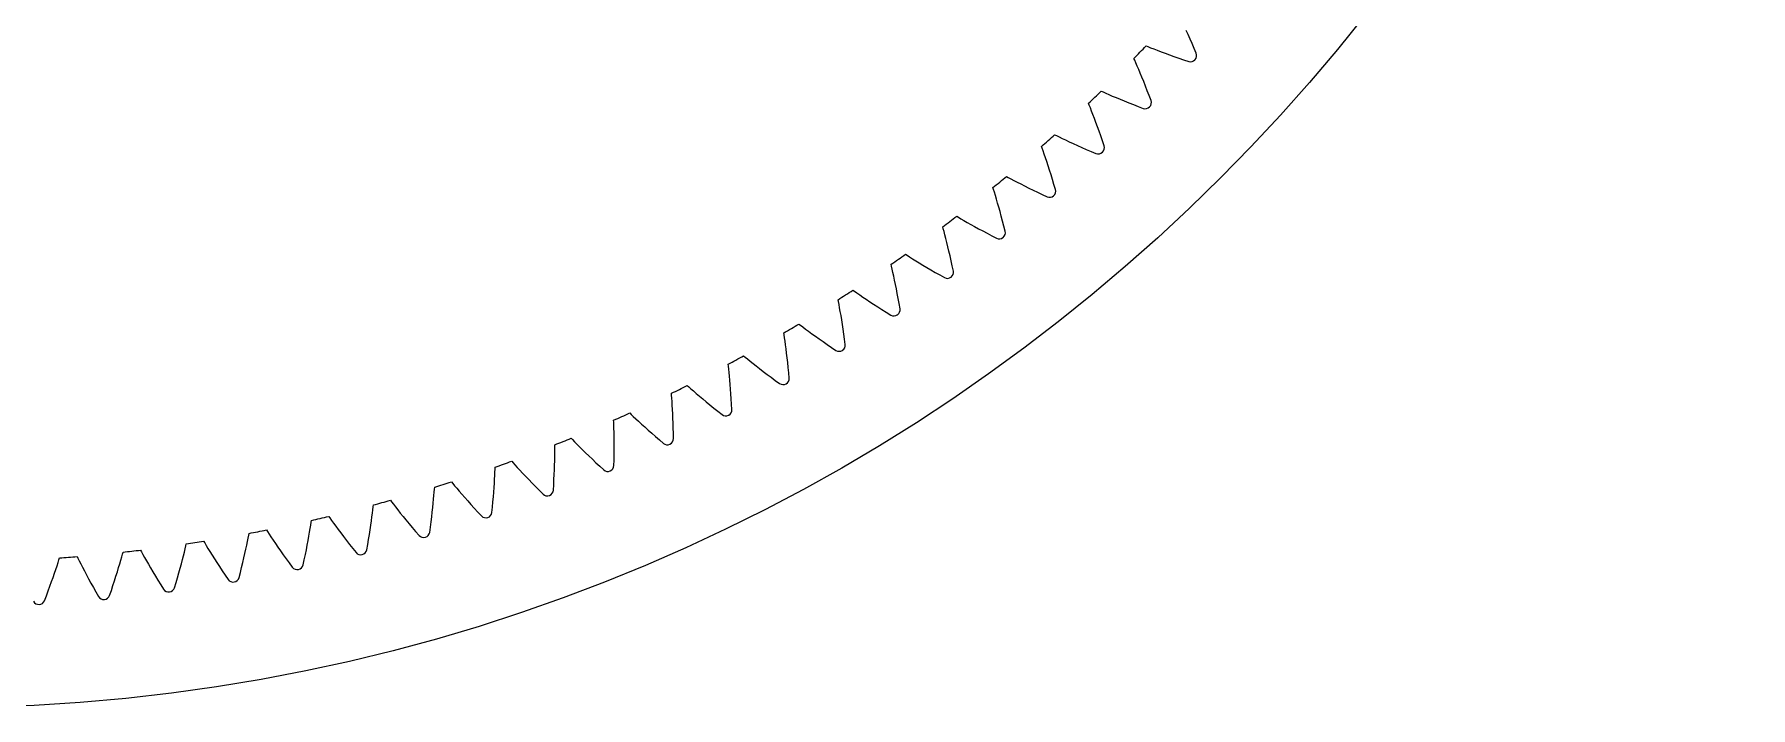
# Model space of a CAD drawing. Header units: millimetres. Extents: x -90 to 90, y -90 to 90.
# Drawn here: x 4.6 to 90.1, y -90.1 to -56.6 of the extents above; entities that cross this region are included whole.
import ezdxf

# ---------------------------------------------------------------- set-up
doc = ezdxf.new("R2010")
doc.units = ezdxf.units.MM

msp = doc.modelspace()

# ---------------------------------------------------------------- linework, layer by layer
at = {"layer": 'outer'}
msp.add_circle((0, 0), 90.087573, dxfattribs=at)
at = {"layer": 'output_ring'}
for p, q in [((62.085143, -56.568956), (61.990854, -56.361178)), ((59.988598, -57.126453), (60.080338, -57.163466)), ((60.080338, -57.163466), (60.214887, -57.217129)), ((60.214887, -57.217129), (60.372717, -57.279154)), ((62.182304, -56.787097), (62.085143, -56.568956)), ((62.281822, -57.014913), (62.182304, -56.787097)), ((62.383267, -57.25186), (62.281822, -57.014913)), ((59.422759, -57.846733), (59.382259, -57.756478)), ((59.481537, -57.979127), (59.422759, -57.846733)), ((59.549561, -58.134466), (59.481537, -57.979127)), ((60.372717, -57.279154), (60.548168, -57.346954)), ((60.548168, -57.346954), (60.738269, -57.419079)), ((60.738269, -57.419079), (60.941157, -57.494554)), ((60.941157, -57.494554), (61.155543, -57.572662)), ((61.155543, -57.572662), (61.380482, -57.652839)), ((61.380482, -57.652839), (61.615247, -57.734626)), ((61.615247, -57.734626), (61.859264, -57.817635)), ((61.859264, -57.817635), (62.111684, -57.901941)), ((62.486648, -57.497086), (62.383267, -57.25186)), ((59.624032, -58.307192), (59.549561, -58.134466)), ((59.703385, -58.494391), (59.624032, -58.307192)), ((59.786576, -58.694239), (59.703385, -58.494391)), ((59.872838, -58.905476), (59.786576, -58.694239)), ((59.961573, -59.127178), (59.872838, -58.905476)), ((57.756478, -59.382259), (57.846733, -59.422759)), ((57.846733, -59.422759), (57.979127, -59.481537)), ((57.979127, -59.481537), (58.134466, -59.549561)), ((58.134466, -59.549561), (58.307192, -59.624032)), ((58.307192, -59.624032), (58.494391, -59.703385)), ((58.494391, -59.703385), (58.694239, -59.786576)), ((58.694239, -59.786576), (58.905476, -59.872838)), ((60.052292, -59.358638), (59.961573, -59.127178)), ((60.144586, -59.599297), (60.052292, -59.358638)), ((60.238499, -59.848303), (60.144586, -59.599297)), ((57.163466, -60.080338), (57.126453, -59.988598)), ((57.217129, -60.214887), (57.163466, -60.080338)), ((57.279154, -60.372717), (57.217129, -60.214887)), ((57.346954, -60.548168), (57.279154, -60.372717)), ((57.419079, -60.738269), (57.346954, -60.548168)), ((58.905476, -59.872838), (59.127178, -59.961573)), ((59.127178, -59.961573), (59.358638, -60.052292)), ((59.358638, -60.052292), (59.599297, -60.144586)), ((59.599297, -60.144586), (59.848303, -60.238499)), ((57.494554, -60.941157), (57.419079, -60.738269)), ((57.572662, -61.155543), (57.494554, -60.941157)), ((57.652839, -61.380482), (57.572662, -61.155543)), ((57.734626, -61.615247), (57.652839, -61.380482)), ((54.820277, -62.225767), (54.786805, -62.132676)), ((54.868747, -62.362272), (54.820277, -62.225767)), ((54.924681, -62.522362), (54.868747, -62.362272)), ((55.439592, -61.550914), (55.52823, -61.594842)), ((55.52823, -61.594842), (55.658276, -61.658647)), ((55.658276, -61.658647), (55.810895, -61.732572)), ((55.810895, -61.732572), (55.980641, -61.813604)), ((55.980641, -61.813604), (56.164664, -61.900069)), ((56.164664, -61.900069), (56.361178, -61.990854)), ((56.361178, -61.990854), (56.568956, -62.085143)), ((56.568956, -62.085143), (56.787097, -62.182304)), ((56.787097, -62.182304), (57.014913, -62.281822)), ((57.014913, -62.281822), (57.25186, -62.383267)), ((57.817635, -61.859264), (57.734626, -61.615247)), ((57.901941, -62.111684), (57.817635, -61.859264)), ((54.985712, -62.700282), (54.924681, -62.522362)), ((55.050502, -62.893006), (54.985712, -62.700282)), ((55.118151, -63.098636), (55.050502, -62.893006)), ((55.18799, -63.315856), (55.118151, -63.098636)), ((57.25186, -62.383267), (57.497086, -62.486648)), ((53.041341, -63.629235), (53.128231, -63.676525)), ((53.128231, -63.676525), (53.255738, -63.745265)), ((53.255738, -63.745265), (53.405413, -63.824981)), ((53.405413, -63.824981), (53.571932, -63.912455)), ((53.571932, -63.912455), (53.752507, -64.005906)), ((53.752507, -64.005906), (53.9454, -64.104151)), ((55.259492, -63.543701), (55.18799, -63.315856)), ((55.332227, -63.781426), (55.259492, -63.543701)), ((55.405829, -64.028444), (55.332227, -63.781426)), ((55.480404, -64.283908), (55.405829, -64.028444)), ((52.396632, -64.279871), (52.36675, -64.185566)), ((52.439838, -64.418133), (52.396632, -64.279871)), ((52.489599, -64.580248), (52.439838, -64.418133)), ((52.54377, -64.760374), (52.489599, -64.580248)), ((52.601131, -64.955439), (52.54377, -64.760374)), ((53.9454, -64.104151), (54.149414, -64.20633)), ((54.149414, -64.20633), (54.363674, -64.311775)), ((54.363674, -64.311775), (54.58751, -64.419946)), ((54.58751, -64.419946), (54.820398, -64.530392)), ((54.820398, -64.530392), (55.061484, -64.64309)), ((50.565245, -65.614171), (50.65026, -65.664755)), ((50.65026, -65.664755), (50.77504, -65.738328)), ((50.77504, -65.738328), (50.921552, -65.823718)), ((52.660854, -65.163509), (52.601131, -64.955439)), ((52.722321, -65.383245), (52.660854, -65.163509)), ((52.785044, -65.613661), (52.722321, -65.383245)), ((52.84862, -65.853998), (52.785044, -65.613661)), ((49.896087, -66.239636), (49.869839, -66.144256)), ((49.933966, -66.379451), (49.896087, -66.239636)), ((49.977481, -66.543352), (49.933966, -66.379451)), ((50.024713, -66.725422), (49.977481, -66.543352)), ((50.921552, -65.823718), (51.084598, -65.917507)), ((51.084598, -65.917507), (51.261461, -66.017805)), ((51.261461, -66.017805), (51.45045, -66.123366)), ((51.45045, -66.123366), (51.6504, -66.233285)), ((51.6504, -66.233285), (51.860464, -66.346859)), ((51.860464, -66.346859), (52.079993, -66.463524)), ((52.079993, -66.463524), (52.308479, -66.582809)), ((52.308479, -66.582809), (52.545072, -66.704659)), ((52.912706, -66.103653), (52.84862, -65.853998)), ((52.977442, -66.361787), (52.912706, -66.103653)), ((50.07456, -66.92254), (50.024713, -66.725422)), ((50.12627, -67.132745), (50.07456, -66.92254)), ((50.179276, -67.354674), (50.12627, -67.132745)), ((50.233127, -67.587324), (50.179276, -67.354674)), ((47.322313, -68.102184), (47.299738, -68.005869)), ((47.354809, -68.243347), (47.322313, -68.102184)), ((47.392014, -68.408796), (47.354809, -68.243347)), ((48.014937, -67.502809), (48.097952, -67.556612)), ((48.097952, -67.556612), (48.219822, -67.634911)), ((48.219822, -67.634911), (48.362957, -67.72585)), ((48.362957, -67.72585), (48.52229, -67.825815)), ((48.52229, -67.825815), (48.695182, -67.932814)), ((48.695182, -67.932814), (48.879989, -68.045537)), ((48.879989, -68.045537), (49.075582, -68.163033)), ((49.075582, -68.163033), (49.281141, -68.28457)), ((49.281141, -68.28457), (49.496041, -68.409558)), ((50.287451, -67.82992), (50.233127, -67.587324)), ((50.341927, -68.081846), (50.287451, -67.82992)), ((50.396728, -68.34227), (50.341927, -68.081846)), ((47.432238, -68.592541), (47.392014, -68.408796)), ((47.474498, -68.791424), (47.432238, -68.592541)), ((47.518118, -69.003455), (47.474498, -68.791424)), ((47.562585, -69.227252), (47.518118, -69.003455)), ((49.496041, -68.409558), (49.71979, -68.537507)), ((49.71979, -68.537507), (49.951543, -68.66833)), ((44.679087, -69.864783), (44.660218, -69.767674)), ((44.706153, -70.007088), (44.679087, -69.864783)), ((44.736993, -70.17384), (44.706153, -70.007088)), ((45.39416, -69.292378), (45.475054, -69.349321)), ((45.475054, -69.349321), (45.593836, -69.43223)), ((45.593836, -69.43223), (45.733382, -69.528585)), ((45.733382, -69.528585), (45.888769, -69.634579)), ((45.888769, -69.634579), (46.057436, -69.748122)), ((46.057436, -69.748122), (46.23779, -69.867841)), ((46.23779, -69.867841), (46.428739, -69.992743)), ((46.428739, -69.992743), (46.629492, -70.122064)), ((47.607486, -69.461793), (47.562585, -69.227252)), ((47.652477, -69.706292), (47.607486, -69.461793)), ((47.697265, -69.96012), (47.652477, -69.706292)), ((47.74205, -70.222452), (47.697265, -69.96012)), ((44.770149, -70.358991), (44.736993, -70.17384)), ((44.804761, -70.559347), (44.770149, -70.358991)), ((44.840228, -70.772893), (44.804761, -70.559347)), ((44.87609, -70.998228), (44.840228, -70.772893)), ((46.629492, -70.122064), (46.839447, -70.255191)), ((46.839447, -70.255191), (47.058131, -70.391617)), ((47.058131, -70.391617), (47.284703, -70.53122)), ((41.970289, -71.524847), (41.955153, -71.427086)), ((41.991884, -71.668083), (41.970289, -71.524847)), ((42.016315, -71.835894), (41.991884, -71.668083)), ((42.706762, -70.98025), (42.785415, -71.04025)), ((42.785415, -71.04025), (42.900934, -71.127648)), ((42.900934, -71.127648), (43.036687, -71.229277)), ((43.036687, -71.229277), (43.187901, -71.341146)), ((43.187901, -71.341146), (43.352095, -71.461065)), ((43.352095, -71.461065), (43.52773, -71.587604)), ((43.52773, -71.587604), (43.713756, -71.719728)), ((43.713756, -71.719728), (43.909408, -71.856644)), ((44.911974, -71.234317), (44.87609, -70.998228)), ((44.947568, -71.48036), (44.911974, -71.234317)), ((44.9826, -71.735718), (44.947568, -71.48036)), ((45.017305, -71.999572), (44.9826, -71.735718)), ((39.956685, -72.563949), (40.032983, -72.626917)), ((42.042354, -72.022179), (42.016315, -71.835894)), ((42.069266, -72.223714), (42.042354, -72.022179)), ((42.096528, -72.438462), (42.069266, -72.223714)), ((42.123732, -72.665005), (42.096528, -72.438462)), ((43.909408, -71.856644), (44.114109, -71.997716)), ((44.114109, -71.997716), (44.327408, -72.142417)), ((44.327408, -72.142417), (44.548466, -72.290596)), ((39.199893, -73.079937), (39.188513, -72.981668)), ((39.215986, -73.223896), (39.199893, -73.079937)), ((39.233971, -73.392519), (39.215986, -73.223896)), ((39.252857, -73.579665), (39.233971, -73.392519)), ((40.032983, -72.626917), (40.145069, -72.718676)), ((40.145069, -72.718676), (40.27683, -72.825431)), ((40.27683, -72.825431), (40.423648, -72.943009)), ((40.423648, -72.943009), (40.583128, -73.06913)), ((40.583128, -73.06913), (40.753788, -73.202303)), ((40.753788, -73.202303), (40.934616, -73.341455)), ((40.934616, -73.341455), (41.12488, -73.485765)), ((42.150548, -72.902296), (42.123732, -72.665005)), ((42.176691, -73.149521), (42.150548, -72.902296)), ((42.201916, -73.406033), (42.176691, -73.149521)), ((42.22649, -73.671023), (42.201916, -73.406033)), ((37.147967, -74.041151), (37.221796, -74.106995)), ((37.221796, -74.106995), (37.330286, -74.20298)), ((37.330286, -74.20298), (37.457861, -74.314703)), ((37.457861, -74.314703), (37.600067, -74.437818)), ((39.27203, -73.782082), (39.252857, -73.579665)), ((39.291045, -73.997717), (39.27203, -73.782082)), ((39.309553, -74.225137), (39.291045, -73.997717)), ((39.32726, -74.46328), (39.309553, -74.225137)), ((41.12488, -73.485765), (41.324028, -73.634573)), ((41.324028, -73.634573), (41.531627, -73.787339)), ((41.531627, -73.787339), (41.746848, -73.943876)), ((36.371966, -74.527773), (36.364358, -74.42914)), ((36.382533, -74.672242), (36.371966, -74.527773)), ((36.394046, -74.841431), (36.382533, -74.672242)), ((36.40575, -75.029162), (36.394046, -74.841431)), ((36.417156, -75.232166), (36.40575, -75.029162)), ((37.600067, -74.437818), (37.7546, -74.569955)), ((37.7546, -74.569955), (37.920034, -74.709567)), ((37.920034, -74.709567), (38.095399, -74.855544)), ((38.095399, -74.855544), (38.279997, -75.007035)), ((38.279997, -75.007035), (38.473298, -75.163362)), ((38.473298, -75.163362), (38.674894, -75.323967)), ((39.343914, -74.711325), (39.32726, -74.46328)), ((39.359296, -74.968615), (39.343914, -74.711325)), ((39.373701, -75.234352), (39.359296, -74.968615)), ((33.490658, -75.866229), (33.486834, -75.767377)), ((33.495684, -76.010997), (33.490658, -75.866229)), ((33.500708, -76.180502), (33.495684, -76.010997)), ((34.284728, -75.409687), (34.355982, -75.47831)), ((34.355982, -75.47831), (34.460715, -75.57838)), ((34.460715, -75.57838), (34.583917, -75.694908)), ((34.583917, -75.694908), (34.721304, -75.823379)), ((34.721304, -75.823379), (34.870662, -75.961338)), ((34.870662, -75.961338), (35.030627, -76.107185)), ((36.427898, -75.44837), (36.417156, -75.232166)), ((36.437681, -75.676332), (36.427898, -75.44837)), ((36.446253, -75.914979), (36.437681, -75.676332)), ((36.453395, -76.16348), (36.446253, -75.914979)), ((38.674894, -75.323967), (38.88396, -75.488633)), ((31.371172, -76.667548), (31.439745, -76.738851)), ((31.439745, -76.738851), (31.540569, -76.842859)), ((31.540569, -76.842859), (31.659217, -76.96402)), ((33.505212, -76.368544), (33.500708, -76.180502)), ((33.508834, -76.571836), (33.505212, -76.368544)), ((33.511288, -76.788293), (33.508834, -76.571836)), ((33.512332, -77.016462), (33.511288, -76.788293)), ((35.030627, -76.107185), (35.200272, -76.259771)), ((35.200272, -76.259771), (35.378932, -76.418222)), ((35.378932, -76.418222), (35.566104, -76.581838)), ((35.566104, -76.581838), (35.7614, -76.750047)), ((35.7614, -76.750047), (35.964006, -76.9226)), ((36.458911, -76.42117), (36.453395, -76.16348)), ((36.463127, -76.687264), (36.458911, -76.42117)), ((30.551334, -77.799126), (30.555502, -77.595845)), ((30.555502, -77.595845), (30.558203, -77.407768)), ((30.558203, -77.407768), (30.559675, -77.238195)), ((30.559675, -77.238195), (30.560198, -77.09334)), ((30.560198, -77.09334), (30.560163, -76.994415)), ((31.659217, -76.96402), (31.791582, -77.09766)), ((31.791582, -77.09766), (31.935546, -77.241238)), ((31.935546, -77.241238), (32.089807, -77.393105)), ((32.089807, -77.393105), (32.253484, -77.552077)), ((32.253484, -77.552077), (32.425943, -77.717254)), ((32.425943, -77.717254), (32.606711, -77.88792)), ((33.505017, -77.761567), (33.509375, -77.503854)), ((33.509375, -77.503854), (33.511757, -77.255262)), ((33.511757, -77.255262), (33.512332, -77.016462)), ((27.560947, -78.709263), (27.57085, -78.521428)), ((27.57085, -78.521428), (27.578816, -78.352035)), ((27.578816, -78.352035), (27.584887, -78.207307)), ((27.584887, -78.207307), (27.588641, -78.108452)), ((28.411575, -77.81289), (28.477366, -77.886767)), ((28.477366, -77.886767), (28.574132, -77.99456)), ((28.574132, -77.99456), (28.688052, -78.120177)), ((28.688052, -78.120177), (28.815202, -78.258788)), ((28.815202, -78.258788), (28.953561, -78.407776)), ((28.953561, -78.407776), (29.101892, -78.565439)), ((29.101892, -78.565439), (29.259359, -78.730564)), ((30.516176, -78.730481), (30.528078, -78.482163)), ((30.528078, -78.482163), (30.537799, -78.24356)), ((30.537799, -78.24356), (30.545495, -78.015518)), ((30.545495, -78.015518), (30.551334, -77.799126)), ((32.606711, -77.88792), (32.795421, -78.063486)), ((32.795421, -78.063486), (32.991269, -78.243673)), ((33.499038, -78.027627), (33.505017, -77.761567)), ((24.543033, -79.519846), (24.557481, -79.350883)), ((24.557481, -79.350883), (24.569091, -79.206493)), ((24.569091, -79.206493), (24.576628, -79.107855)), ((25.410279, -78.84403), (25.473193, -78.920373)), ((25.473193, -78.920373), (25.565759, -79.031794)), ((25.565759, -79.031794), (25.674784, -79.161682)), ((25.674784, -79.161682), (25.796531, -79.305062)), ((25.796531, -79.305062), (25.929082, -79.459239)), ((27.499594, -79.59388), (27.518448, -79.355825)), ((27.518448, -79.355825), (27.534873, -79.128245)), ((27.534873, -79.128245), (27.548996, -78.912235)), ((27.548996, -78.912235), (27.560947, -78.709263)), ((29.259359, -78.730564), (29.425365, -78.902226)), ((29.425365, -78.902226), (29.599463, -79.079691)), ((29.599463, -79.079691), (29.78131, -79.262356)), ((29.78131, -79.262356), (29.970112, -79.449912)), ((30.485784, -79.253474), (30.501949, -78.987838)), ((30.501949, -78.987838), (30.516176, -78.730481)), ((21.479195, -80.401558), (21.500104, -80.233272)), ((21.500104, -80.233272), (21.517237, -80.089433)), ((21.517237, -80.089433), (21.528546, -79.991157)), ((22.371691, -79.759456), (22.431634, -79.838153)), ((22.431634, -79.838153), (22.519865, -79.953037)), ((22.519865, -79.953037), (22.623835, -80.087006)), ((22.623835, -80.087006), (22.74, -80.234944)), ((22.74, -80.234944), (22.866549, -80.394085)), ((24.458709, -80.351623), (24.483839, -80.12484)), ((24.483839, -80.12484), (24.506226, -79.909529)), ((24.506226, -79.909529), (24.525942, -79.707164)), ((24.525942, -79.707164), (24.543033, -79.519846)), ((25.929082, -79.459239), (26.071265, -79.622469)), ((26.071265, -79.622469), (26.222292, -79.793504)), ((26.222292, -79.793504), (26.381601, -79.971398)), ((26.381601, -79.971398), (26.548774, -80.155401)), ((26.548774, -80.155401), (26.723491, -80.344897)), ((27.427788, -80.363005), (27.454116, -80.098183)), ((27.454116, -80.098183), (27.47819, -79.84156)), ((27.47819, -79.84156), (27.499594, -79.59388)), ((18.352454, -81.35073), (18.383834, -81.16527)), ((18.383834, -81.16527), (18.411173, -80.997908)), ((18.411173, -80.997908), (18.433803, -80.854831)), ((18.433803, -80.854831), (18.448868, -80.75706)), ((19.300269, -80.557824), (19.357154, -80.638759)), ((19.357154, -80.638759), (19.440919, -80.756938)), ((19.440919, -80.756938), (19.539682, -80.894791)), ((19.539682, -80.894791), (19.650095, -81.04707)), ((19.650095, -81.04707), (19.770455, -81.210942)), ((21.363074, -81.229495), (21.396872, -81.003841)), ((21.396872, -81.003841), (21.427489, -80.789546)), ((21.427489, -80.789546), (21.454942, -80.588084)), ((21.454942, -80.588084), (21.479195, -80.401558)), ((22.866549, -80.394085), (23.002375, -80.562641)), ((23.002375, -80.562641), (23.14674, -80.739335)), ((23.14674, -80.739335), (23.299119, -80.923201)), ((23.299119, -80.923201), (23.459121, -81.113472)), ((23.459121, -81.113472), (23.626452, -81.309521)), ((24.329539, -81.354592), (24.365991, -81.090973)), ((24.365991, -81.090973), (24.399876, -80.835461)), ((24.399876, -80.835461), (24.430751, -80.588782)), ((24.430751, -80.588782), (24.458709, -80.351623)), ((26.723491, -80.344897), (26.904971, -80.539547)), ((12.190337, -82.028681), (12.212843, -81.932349)), ((13.076997, -81.798873), (13.127519, -81.883924)), ((13.127519, -81.883924), (13.201992, -82.008169)), ((13.201992, -82.008169), (13.289913, -82.153178)), ((15.180237, -82.192751), (15.223031, -81.993982)), ((15.223031, -81.993982), (15.261492, -81.80986)), ((15.261492, -81.80986), (15.295222, -81.643669)), ((15.295222, -81.643669), (15.323314, -81.501564)), ((15.323314, -81.501564), (15.342114, -81.404441)), ((16.200521, -81.237962), (16.254264, -81.321016)), ((16.254264, -81.321016), (16.333442, -81.442318)), ((16.333442, -81.442318), (16.426852, -81.583852)), ((16.426852, -81.583852), (16.531352, -81.740249)), ((16.531352, -81.740249), (16.645346, -81.90861)), ((16.645346, -81.90861), (16.767872, -82.087069)), ((18.190056, -82.222474), (18.236086, -81.988152)), ((18.236086, -81.988152), (18.278502, -81.763957)), ((18.278502, -81.763957), (18.317305, -81.550992)), ((18.317305, -81.550992), (18.352454, -81.35073)), ((19.770455, -81.210942), (19.899726, -81.384576)), ((19.899726, -81.384576), (20.037218, -81.566671)), ((20.037218, -81.566671), (20.182441, -81.756238)), ((20.182441, -81.756238), (20.335039, -81.952498)), ((20.335039, -81.952498), (20.494737, -82.154812)), ((21.195582, -82.22678), (21.242104, -81.964751)), ((21.242104, -81.964751), (21.285752, -81.710724)), ((21.285752, -81.710724), (21.326053, -81.465409)), ((21.326053, -81.465409), (21.363074, -81.229495)), ((23.626452, -81.309521), (23.800343, -81.51098)), ((5.778563, -83.020326), (5.83113, -82.859099)), ((5.83113, -82.859099), (5.875334, -82.721154)), ((5.875334, -82.721154), (5.905148, -82.626828)), ((6.776984, -82.559893), (6.820847, -82.648562)), ((6.820847, -82.648562), (6.885591, -82.778144)), ((6.885591, -82.778144), (6.962153, -82.929457)), ((8.901786, -82.918707), (8.954228, -82.73807)), ((8.954228, -82.73807), (9.000581, -82.574948)), ((9.000581, -82.574948), (9.039469, -82.43541)), ((9.039469, -82.43541), (9.065648, -82.340011)), ((9.93428, -82.239732), (9.981508, -82.326656)), ((9.981508, -82.326656), (10.051167, -82.453663)), ((10.051167, -82.453663), (10.133469, -82.601932)), ((10.133469, -82.601932), (10.22569, -82.765869)), ((10.22569, -82.765869), (10.326463, -82.942463)), ((11.965899, -82.923251), (12.020891, -82.713881)), ((12.020891, -82.713881), (12.071267, -82.516897)), ((12.071267, -82.516897), (12.116751, -82.334384)), ((12.116751, -82.334384), (12.156822, -82.169606)), ((12.156822, -82.169606), (12.190337, -82.028681)), ((13.289913, -82.153178), (13.388346, -82.313462)), ((13.388346, -82.313462), (13.495808, -82.486066)), ((13.495808, -82.486066), (13.611408, -82.669087)), ((13.611408, -82.669087), (13.734557, -82.861172)), ((13.734557, -82.861172), (13.864843, -83.0613)), ((14.9684, -83.100377), (15.027362, -82.858867)), ((15.027362, -82.858867), (15.082333, -82.626479)), ((15.082333, -82.626479), (15.133306, -82.404074)), ((15.133306, -82.404074), (15.180237, -82.192751)), ((16.767872, -82.087069), (16.898287, -82.274296)), ((16.898287, -82.274296), (17.036144, -82.469286)), ((17.036144, -82.469286), (17.181112, -82.671247)), ((17.181112, -82.671247), (17.332944, -82.87953)), ((18.030518, -82.97829), (18.087043, -82.718235)), ((18.087043, -82.718235), (18.140388, -82.466066)), ((18.140388, -82.466066), (18.190056, -82.222474)), ((20.494737, -82.154812), (20.660784, -82.362783)), ((5.506934, -83.811011), (5.583076, -83.595919)), ((5.583076, -83.595919), (5.653933, -83.391373)), ((5.653933, -83.391373), (5.71924, -83.198823)), ((5.71924, -83.198823), (5.778563, -83.020326)), ((6.962153, -82.929457), (7.048027, -83.096806)), ((7.048027, -83.096806), (7.141962, -83.27713)), ((7.141962, -83.27713), (7.243213, -83.468463)), ((7.243213, -83.468463), (7.351296, -83.669411)), ((7.351296, -83.669411), (7.465881, -83.878925)), ((8.640484, -83.766076), (8.713083, -83.538578)), ((8.713083, -83.538578), (8.780931, -83.320727)), ((8.780931, -83.320727), (8.843902, -83.113617)), ((8.843902, -83.113617), (8.901786, -82.918707)), ((10.326463, -82.942463), (10.434968, -83.129777)), ((10.434968, -83.129777), (10.550669, -83.326438)), ((10.550669, -83.326438), (10.673194, -83.531409)), ((10.673194, -83.531409), (10.802277, -83.743874)), ((11.701953, -83.860072), (11.774445, -83.612727)), ((11.774445, -83.612727), (11.842614, -83.373652)), ((11.842614, -83.373652), (11.906445, -83.143541)), ((11.906445, -83.143541), (11.965899, -82.923251)), ((13.864843, -83.0613), (14.001969, -83.268665)), ((14.001969, -83.268665), (14.145712, -83.482611)), ((14.145712, -83.482611), (14.295352, -83.702682)), ((14.838991, -83.608017), (14.905435, -83.350318)), ((14.905435, -83.350318), (14.9684, -83.100377)), ((17.332944, -82.87953), (17.490903, -83.093709)), ((5.152631, -84.758165), (5.248191, -84.509786)), ((5.248191, -84.509786), (5.339404, -84.268716)), ((5.339404, -84.268716), (5.425674, -84.035561)), ((5.425674, -84.035561), (5.506934, -83.811011)), ((7.465881, -83.878925), (7.58673, -84.096178)), ((7.58673, -84.096178), (7.713674, -84.3205)), ((7.713674, -84.3205), (7.846029, -84.55138)), ((8.395319, -84.498608), (8.481295, -84.246751)), ((8.481295, -84.246751), (8.563208, -84.002364)), ((8.563208, -84.002364), (8.640484, -83.766076)), ((10.802277, -83.743874), (10.937719, -83.963169)), ((10.937719, -83.963169), (11.07882, -84.188811)), ((11.625686, -84.115037), (11.701953, -83.860072))]:
    msp.add_line(p, q, dxfattribs=at)
for centre, radius, start, end in [((0, 0), 82.837573, 315.795164, 316.399958), ((62.203592, -57.616366), 0.3, 252.160124, 317.192459), ((0, 0), 85.087573, 317.192459, 317.197785), ((62.208947, -57.610584), 0.3, 317.197785, 22.23012), ((0, 0), 82.837573, 313.600042, 314.204836), ((59.951081, -59.956654), 0.3, 249.965002, 314.997337), ((0, 0), 85.087573, 314.997337, 315.002663), ((59.956654, -59.951081), 0.3, 315.002663, 20.034998), ((0, 0), 82.837573, 311.40492, 312.009715), ((57.616366, -62.203592), 0.3, 312.807541, 17.839876), ((57.610584, -62.208947), 0.3, 247.76988, 312.802215), ((0, 0), 85.087573, 312.802215, 312.807541), ((0, 0), 82.837573, 309.209798, 309.814593), ((55.185536, -64.369939), 0.3, 245.574759, 310.607093), ((0, 0), 85.087573, 310.607093, 310.612419), ((55.191518, -64.36481), 0.3, 310.612419, 15.644754), ((0, 0), 82.837573, 307.014676, 307.619471), ((52.68567, -66.431564), 0.3, 308.417297, 13.449632), ((52.679495, -66.43646), 0.3, 243.379637, 308.411972), ((0, 0), 85.087573, 308.411972, 308.417297), ((0, 0), 82.837573, 304.819554, 305.424349), ((50.102497, -68.40082), 0.3, 306.222175, 11.25451), ((50.09614, -68.405477), 0.3, 241.184515, 306.21685), ((0, 0), 85.087573, 306.21685, 306.222175), ((0, 0), 82.837573, 302.624432, 303.229227), ((47.439262, -70.274099), 0.3, 238.989393, 304.021728), ((0, 0), 85.087573, 304.021728, 304.027053), ((47.445793, -70.269689), 0.3, 304.027053, 9.059388), ((0, 0), 82.837573, 300.42931, 301.034105), ((0, 0), 82.837573, 298.234188, 298.838983), ((44.71276, -72.039583), 0.3, 236.794271, 301.826606), ((0, 0), 85.087573, 301.826606, 301.831931), ((44.719455, -72.035427), 0.3, 301.831931, 6.864266), ((0, 0), 82.837573, 296.039066, 296.643861), ((41.920636, -73.69934), 0.3, 234.599149, 299.631484), ((0, 0), 85.087573, 299.631484, 299.636809), ((41.927485, -73.695444), 0.3, 299.636809, 4.669144), ((0, 0), 82.837573, 293.843944, 294.448739), ((39.066987, -75.250933), 0.3, 232.404027, 297.436362), ((0, 0), 85.087573, 297.436362, 297.441687), ((39.073981, -75.247302), 0.3, 297.441687, 2.474022), ((0, 0), 82.837573, 291.648822, 292.253617), ((36.16313, -76.688724), 0.3, 295.246565, 0.2789), ((36.156003, -76.692085), 0.3, 230.208905, 295.24124), ((0, 0), 85.087573, 295.24124, 295.246565), ((0, 0), 82.837573, 289.4537, 290.058495), ((33.191954, -78.020681), 0.3, 228.013783, 293.046118), ((0, 0), 85.087573, 293.046118, 293.051443), ((33.199205, -78.017596), 0.3, 293.051443, 358.083778), ((0, 0), 82.837573, 287.258578, 287.863373), ((30.179192, -79.23477), 0.3, 225.818661, 290.850996), ((30.186556, -79.231965), 0.3, 290.856321, 355.888656), ((0, 0), 82.837573, 285.063456, 285.668251), ((0, 0), 85.087573, 290.850996, 290.856321), ((0, 0), 82.837573, 282.868334, 283.473129), ((27.122138, -80.332572), 0.3, 223.623539, 288.655874), ((0, 0), 85.087573, 288.655874, 288.661199), ((27.129604, -80.330051), 0.3, 288.661199, 353.693534), ((0, 0), 82.837573, 278.47809, 279.082885), ((0, 0), 82.837573, 280.673212, 281.278007), ((24.025278, -81.312474), 0.3, 221.428417, 286.460752), ((0, 0), 85.087573, 286.460752, 286.466077), ((24.032835, -81.310241), 0.3, 286.466077, 351.498412), ((0, 0), 82.837573, 274.087846, 274.692641), ((0, 0), 82.837573, 276.282968, 276.887763), ((20.893157, -82.17304), 0.3, 219.233295, 284.26563), ((0, 0), 85.087573, 284.26563, 284.270955), ((20.900795, -82.171097), 0.3, 284.270955, 349.30329), ((14.541568, -83.531283), 0.3, 214.843051, 279.875386), ((14.549332, -83.529931), 0.3, 279.880711, 344.913046), ((17.730374, -82.913005), 0.3, 217.038173, 282.070508), ((0, 0), 85.087573, 282.070508, 282.075833), ((17.73808, -82.911356), 0.3, 282.075833, 347.108168), ((8.104643, -84.399332), 0.3, 210.452807, 275.485142), ((8.112487, -84.398578), 0.3, 275.490467, 340.522802), ((11.331421, -84.026968), 0.3, 212.647929, 277.680264), ((0, 0), 85.087573, 277.680264, 277.685589), ((11.33923, -84.025915), 0.3, 277.685589, 342.717924), ((0, 0), 85.087573, 279.875386, 279.880711), ((4.86597, -84.647828), 0.3, 208.257685, 273.29002), ((0, 0), 85.087573, 273.29002, 273.295346), ((4.873838, -84.647375), 0.3, 273.295346, 338.32768), ((0, 0), 85.087573, 275.485142, 275.490467)]:
    msp.add_arc(centre, radius, start, end, dxfattribs=at)

doc.saveas('drawing.dxf')
